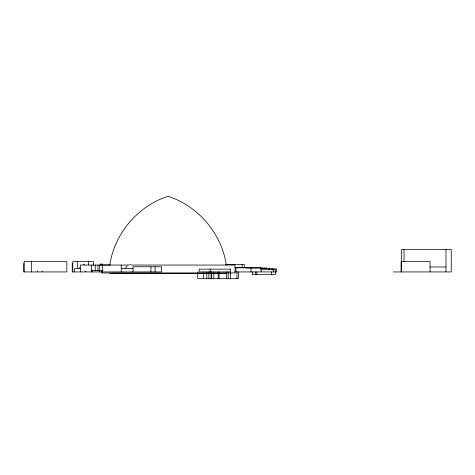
<?xml version="1.0" encoding="UTF-8"?>
<svg xmlns="http://www.w3.org/2000/svg" width="475" height="475" viewBox="0 0 475 475"><rect width="100%" height="100%" fill="white"/><g stroke="black" fill="none" stroke-linecap="round" stroke-linejoin="round"><path stroke-width="0.71" d="M109.802 265.056C114.398 233.599 137.809 206.037 168.049 196.294C198.295 206.037 221.706 233.599 226.302 265.056M79.165 267.959L79.432 267.449M125.602 267.989L127.235 265.822M100.053 264.243L101.211 263.868L102.374 264.243M83.41 264.243L84.526 264.243M129.604 264.48L130.661 264.48M225.566 264.539L244.388 264.539L244.388 267.496M110.194 264.919L100.231 265.056M129.075 265.056L80.334 265.056L80.334 271.932M131.254 265.056L235.048 265.056L235.048 272.965L101.056 272.965M430.035 266.98L445.989 266.98M234.828 267.567L246.074 267.567M246.472 268.013L266.612 268.013M260.745 268.322L272.175 268.322L272.175 270.121M80.412 268.494L74.664 268.494L74.664 271.932M121.256 268.494L133.048 268.494M272.175 268.909L276.676 268.909L276.676 271.932L234.828 271.932M260.728 269.699L275.548 269.699L275.548 271.932M91.378 270.661L102.974 270.661M84.995 271.522L86.064 271.522M393.211 271.932L451.25 271.932L451.25 249.506L401.327 249.506L401.327 261.802M109.802 273.309L226.302 273.309M252.409 274.514L275.358 274.514L275.358 271.932M445.989 249.506L445.989 271.932M430.035 271.932L430.035 261.618L401.084 261.618L401.084 271.932M404.011 249.506L404.011 261.618M401.5 261.618L401.5 271.932M273.671 269.699L273.671 271.932M271.474 271.932L271.474 274.514M269.046 268.322L269.046 269.77M261.137 271.932L261.137 267.805L235.986 267.805L235.986 271.932M256.856 271.932L256.856 274.514M255.704 271.932L255.704 274.514M252.409 271.932L252.492 274.514M251.014 267.805L251.014 271.932M242.102 264.539L242.102 267.496M238.319 271.932L238.319 278.706L197.743 278.706L197.743 271.932M236.948 271.932L236.948 278.706M230.375 271.932L230.375 278.706M228.16 271.932L228.16 278.706M226.326 271.932L226.326 278.706M219.028 271.932L219.028 278.706M218.173 271.932L218.173 278.706M213.78 271.932L213.78 278.706M211.375 271.932L211.375 278.706M211.031 271.932L211.031 278.706M210.075 269.147L210.075 271.932M208.828 271.932L208.828 278.706M206.785 271.932L206.785 278.706M203.46 271.932L203.46 278.706M155.052 266.778L155.052 271.932M150.955 266.778L150.955 271.932M133.048 271.932L133.048 266.778L161.512 266.778L161.512 271.932L72.23 271.932L72.23 263.34M121.256 265.056L121.256 271.932M102.564 265.056L102.564 271.932M102.238 270.56L102.238 271.932M101.923 270.56L101.923 271.932M99.412 265.056L99.412 271.932M97.939 265.056L97.939 270.661M95.243 265.056L95.243 270.661M93.433 265.305L93.433 261.618L72.77 261.618L72.77 271.932M92.067 270.56L92.067 271.932M91.378 265.056L91.378 271.932M88.338 261.618L88.338 265.056M77.484 261.618L77.484 268.494M42.162 271.249L42.162 271.932M37.282 271.249L37.282 271.932M31.605 261.618L31.605 271.932M24.166 271.932L24.166 261.618L66.85 261.618L66.85 271.932L23.75 271.932L23.75 263.34M230.298 269.147L199.167 269.147L199.167 271.932L230.298 271.932L230.298 269.147"/></g></svg>
